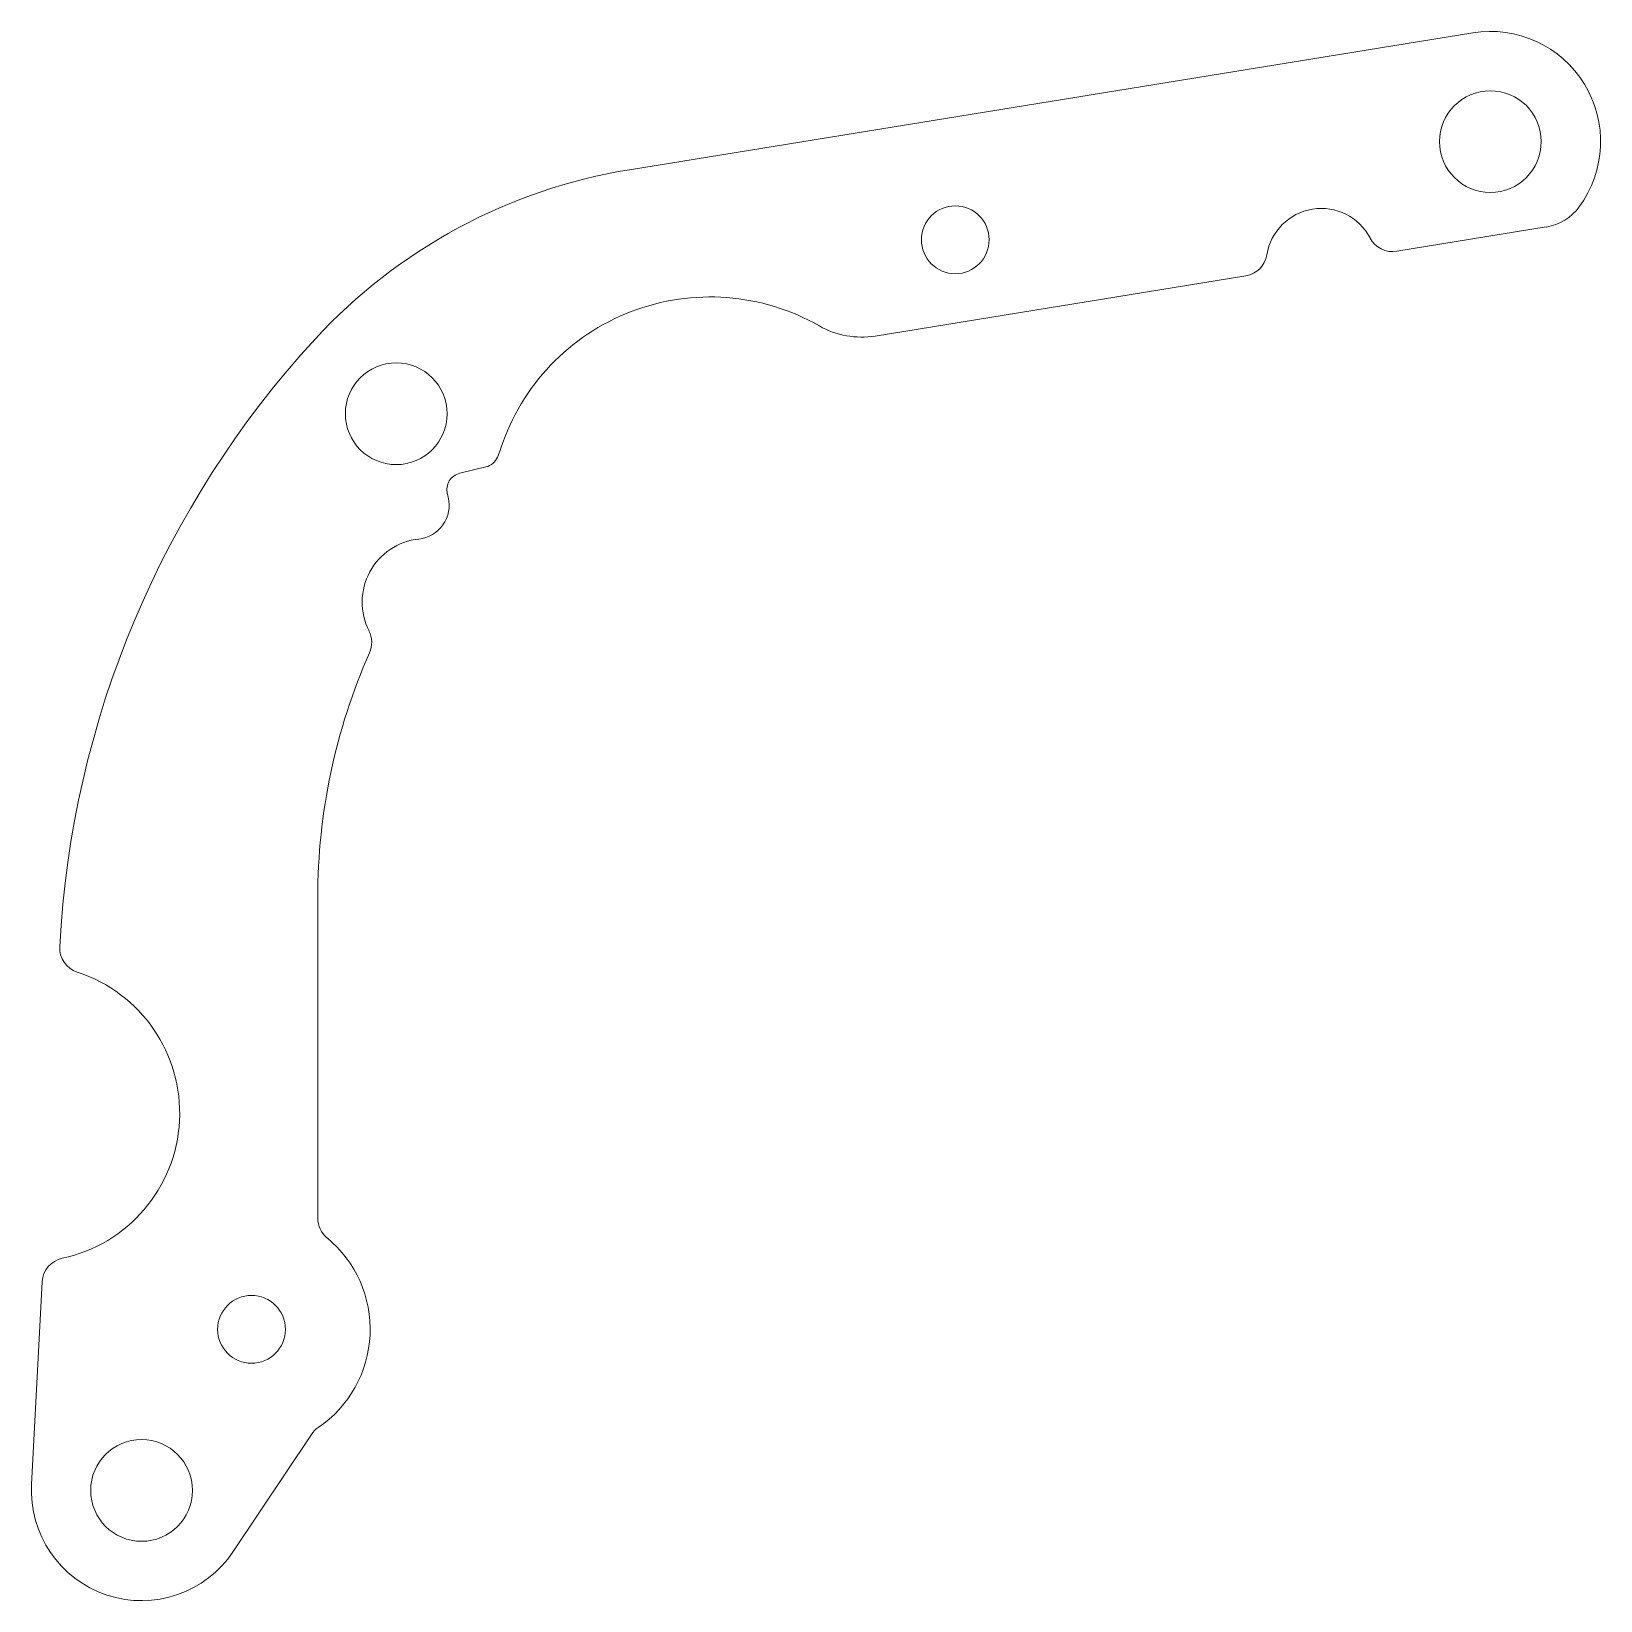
# Model space of a CAD drawing. Header units: millimetres. Extents: x 56 to 242, y 11 to 196.
import ezdxf

# ---------------------------------------------------------------- set-up
doc = ezdxf.new("R2010")
doc.units = ezdxf.units.MM
doc.layers.get('0').update_dxf_attribs({"linetype": 'CONTINUOUS'})

msp = doc.modelspace()

# ---------------------------------------------------------------- linework, layer by layer
at = {"color": 7, "linetype": 'CONTINUOUS', "lineweight": 15}
for p, q in [((226.5, 196.31), (127.05, 180.17)), ((217.53, 170.54), (235.18, 173.41)), ((156, 160.55), (199.73, 167.65)), ((110.1, 145.11), (107.02, 144.36)), ((105.55, 141.94), (105.65, 141.53)), ((90.26, 56.5), (90.26, 94.31)), ((57.76, 48.99), (56.5, 25.06)), ((80.3, 17.17), (89.51, 30.99))]:
    msp.add_line(p, q, dxfattribs=at)
for centre, radius in [((228.58, 183.48), 6), ((165.46, 171.9), 4), ((99.52, 151.38), 6), ((82.45, 43.38), 4), ((69.48, 24.38), 6)]:
    msp.add_circle(centre, radius, dxfattribs=at)
for centre, radius, start, end in [((228.58, 183.48), 13, 323.6382, 99.2229), ((137.37, 116.57), 64.43, 99.2229, 137.3985), ((208.63, 169.1), 6.5, 27.6314, 170.8144), ((234.22, 179.33), 6, 279.2229, 323.6382), ((217.05, 173.5), 3, 207.6314, 279.2229), ((199.25, 170.61), 3, 279.2229, 350.8144), ((136.55, 139.16), 26, 60.2805, 161.7365), ((154.4, 170.42), 10, 240.2805, 279.2229), ((174.38, 82.53), 114.71, 137.3985, 177), ((109.63, 147.05), 2, 283.6956, 336.8227), ((99.52, 151.38), 13, 336.8227, 341.7365), ((107.49, 142.41), 2, 103.6956, 193.6956), ((101.76, 140.58), 4, 276.2009, 13.6956), ((103, 129.15), 7.5, 96.2009, 206.8456), ((93.63, 124.41), 3, 336.1064, 26.8456), ((161.57, 94.31), 71.31, 156.1064, 180), ((62.82, 88.38), 3, 177, 251.9845), ((56.48, 68.88), 17.5, 282.0155, 71.9845), ((93.26, 56.5), 3, 180, 230.4902), ((82.45, 43.38), 14, 304.2195, 50.4902), ((60.75, 48.83), 3, 102.0155, 177), ((92.01, 29.32), 3, 124.2195, 146.304), ((69.48, 24.38), 13, 177, 326.304)]:
    msp.add_arc(centre, radius, start, end, dxfattribs=at)

doc.saveas('drawing.dxf')
